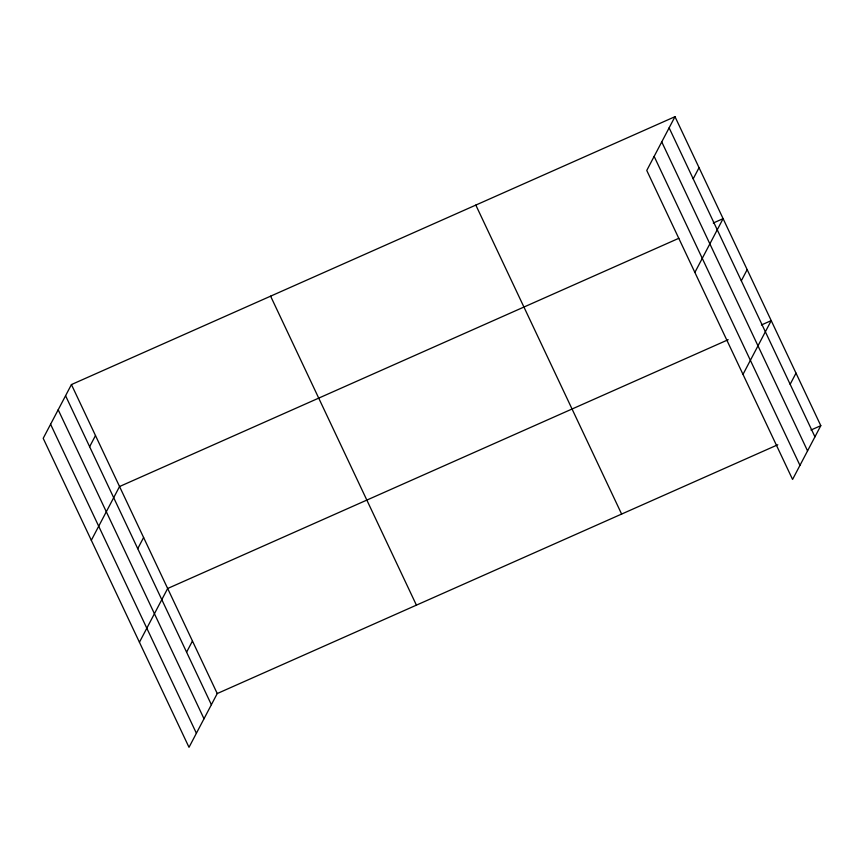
<?xml version="1.0" encoding="UTF-8"?>
<svg xmlns="http://www.w3.org/2000/svg" width="864" height="864" viewBox="0 0 864 864"><rect width="100%" height="100%" fill="white"/><g stroke="black" fill="none" stroke-linecap="round" stroke-linejoin="round"><path stroke-width="1.3" d="M674.989 116.683L646.758 170.456L792.569 479.434L820.8 425.671L674.989 116.683L71.431 384.566L43.2 438.329L189.011 747.317L217.242 693.544L777.773 444.766M89.629 446.71L95.494 435.542M91.314 540.302L119.545 486.529L678.845 238.291M137.743 548.672L143.608 537.505M139.439 642.265L167.659 588.492L728.19 339.714M186.592 652.18L192.456 641.012M693.187 178.826L699.052 167.67M694.883 272.419L723.103 218.646L713.275 223.02M741.312 280.789L747.166 269.633M742.997 374.382L771.228 320.609L761.389 324.983M790.15 384.296L796.014 373.14M810.961 430.034L820.8 425.671M669.136 127.85L814.946 436.828M661.748 141.912L807.559 450.889M654.145 156.395L799.956 465.372M475.816 205.081L621.626 514.069M270.605 296.168L416.416 605.146M71.431 384.566L217.242 693.544M65.567 395.723L211.378 704.7M58.19 409.784L204.001 718.762M50.587 424.267L196.387 733.255"/></g></svg>
